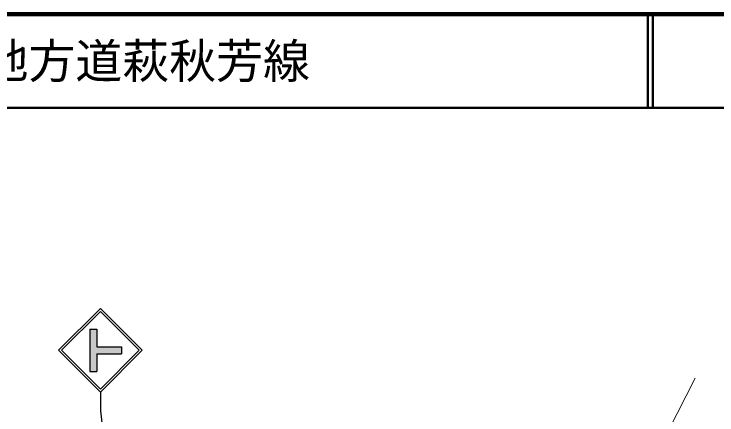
# Model space of a CAD drawing. Units: millimetres at full size, sheet at 1:1000; details may follow other scales. Extents: x 40000 to 680000, y 20000 to 380000.
# Drawn here: x 230206 to 305098, y 337305 to 380000 of the extents above; entities that cross this region are included whole.
import ezdxf
from ezdxf.enums import TextEntityAlignment as Align

# ---------------------------------------------------------------- set-up
doc = ezdxf.new("R2010")
doc.units = ezdxf.units.MM
doc.header["$LTSCALE"] = 1000
doc.linetypes.add('CHAIN', pattern=[18.5, 12, -1.5, 3.5, -1.5])
for name, color, linetype, lineweight in [('M-BMK', 2, 'CHAIN', 13), ('M-STR-STRC', 7, 'Continuous', 25), ('M-TTL', 2, 'Continuous', 140), ('M-TTL-LINE', 7, 'Continuous', 50), ('M-TTL-TXT', 7, 'Continuous', 13)]:
    doc.layers.add(name, color=color, linetype=linetype, lineweight=lineweight)
doc.styles.add('ＭＳ ゴシック', font='')
doc.styles.get('ＭＳ ゴシック').set_extended_font_data('MS Gothic')

msp = doc.modelspace()

# ---------------------------------------------------------------- hatches: boundary and pattern name
at = {"layer": 'M-STR-STRC'}
msp.add_hatch(color=256, dxfattribs=at).paths.add_polyline_path([(238281, 346439), (239030, 346439), (239030, 344565), (241653, 344565), (241653, 343816), (239030, 343816), (239030, 341942), (238281, 341942)])

# ---------------------------------------------------------------- linework, layer by layer
at = {"layer": 'M-BMK'}
msp.add_line((302785, 341227), (270787, 278379), dxfattribs=at)
at = {"layer": 'M-STR-STRC'}
for p, q in [((239405, 348645), (234950, 344190)), ((239405, 348327), (235268, 344190)), ((243860, 344190), (239405, 348645)), ((243542, 344190), (239405, 348327)), ((238281, 346439), (238281, 341942)), ((238281, 346439), (239030, 346439)), ((239030, 346439), (239030, 344565)), ((239030, 344565), (241653, 344565)), ((241653, 344565), (241653, 343816)), ((234950, 344190), (239405, 339736)), ((235268, 344190), (239405, 340054)), ((239030, 343816), (239030, 341942)), ((239030, 343816), (241653, 343816)), ((239405, 339736), (243860, 344190)), ((239405, 340054), (243542, 344190)), ((238281, 341942), (239030, 341942)), ((239405, 339736), (239405, 337736)), ((239405, 337736), (243468, 303567))]:
    msp.add_line(p, q, dxfattribs=at)
at = {"layer": 'M-TTL'}
msp.add_line((680000, 380000), (40000, 380000), dxfattribs=at)
at = {"layer": 'M-TTL-LINE'}
for p, q in [((297750, 380000), (297750, 370000)), ((298250, 380000), (298250, 370000)), ((40000, 370000), (680000, 370000))]:
    msp.add_line(p, q, dxfattribs=at)

# ---------------------------------------------------------------- texts
at = {"layer": 'M-TTL-TXT', "style": 'ＭＳ ゴシック'}
msp.add_text('主要地方道萩秋芳線', height=3666, dxfattribs=at).set_placement((216734, 375000), align=Align.MIDDLE_LEFT)

doc.saveas('drawing.dxf')
